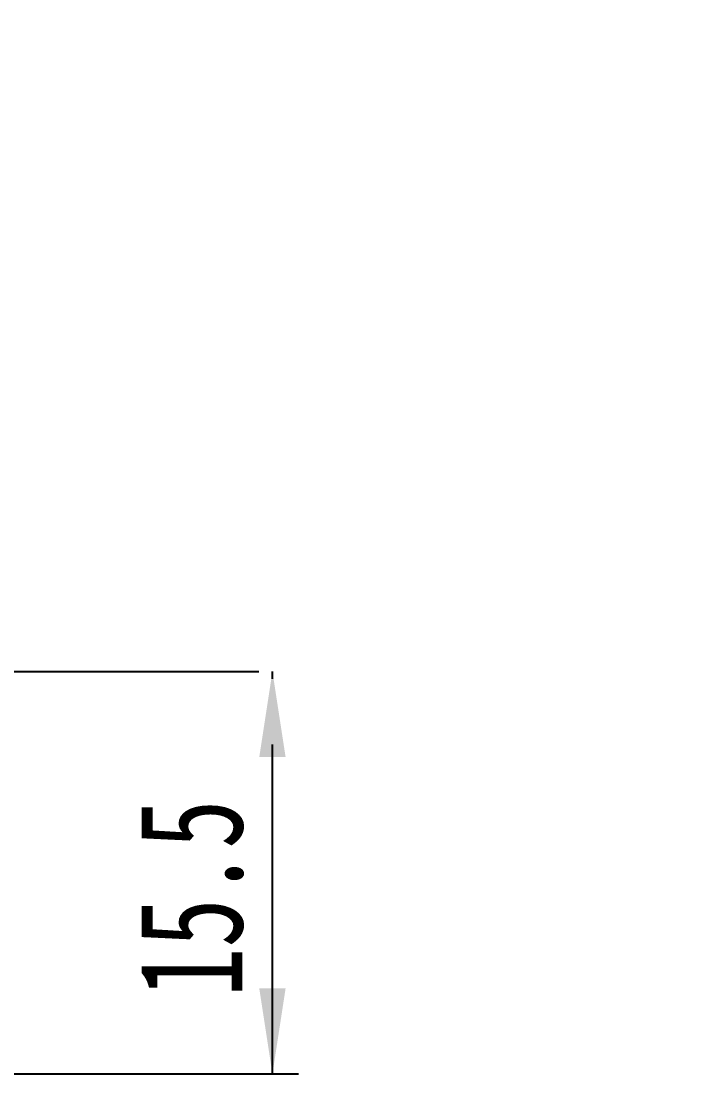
# Model space of a CAD drawing. Header units: millimetres. Extents: x 5 to 415, y 5 to 292.
# Drawn here: x 47.15 to 73.36, y 163.06 to 203.66 of the extents above; entities that cross this region are included whole.
import ezdxf

# ---------------------------------------------------------------- set-up
doc = ezdxf.new("R2010")
doc.units = ezdxf.units.MM
doc.linetypes.add('CENTERX2', pattern=[20.32, 12.7, -2.54, 2.54, -2.54])
doc.layers.add('CENTER_LINE', color=7, linetype='CENTERX2')
doc.styles.add('SLDTEXTSTYLE0', font='TXT', dxfattribs={"width": 0.7})
doc.dimstyles.new('SLDDIMSTYLE2', dxfattribs={"dimtxt": 4, "dimasz": 3.302, "dimexe": 0, "dimexo": 0.0625, "dimgap": 1, "dimtad": 0, "dimtih": 1, "dimtoh": 1, "dimrnd": 1e-09, "dimzin": 12, "dimdsep": 46, "dimtxsty": 'SLDTEXTSTYLE0', "dimsah": 1, "dimcen": 0, "dimadec": 0, "dimazin": 3, "dimtol": 1, "dimtp": 0.1, "dimtm": 0.1, "dimtfac": 1, "dimtmove": 0, "dimatfit": 3, "dimfxl": 1, "dimfrac": 2, "dimtolj": 1, "dimarcsym": 0})
doc.dimstyles.new('SLDDIMSTYLE5', dxfattribs={"dimtxt": 4, "dimasz": 3.302, "dimexe": 0, "dimexo": 0.0625, "dimgap": 1, "dimtad": 1, "dimdec": 1, "dimrnd": 1e-09, "dimzin": 12, "dimdsep": 46, "dimtxsty": 'SLDTEXTSTYLE0', "dimsah": 1, "dimcen": 0.09, "dimadec": 0, "dimazin": 3, "dimtfac": 1, "dimtdec": 1, "dimtofl": 0, "dimtmove": 0, "dimatfit": 3, "dimfxl": 1, "dimfrac": 2, "dimtolj": 1, "dimtzin": 12, "dimarcsym": 0})

# ---------------------------------------------------------------- blocks, each defined once
blk = doc.blocks.new('_D_3')
at = {"layer": 'CENTER_LINE'}
for p, q in [((81.935, 222.04), (47.463, 222.04)), ((94.708, 180.25), (81.935, 222.04)), ((95.731, 176.903), (94.708, 180.25)), ((95.731, 176.903), (97.587, 170.83))]:
    blk.add_line(p, q, dxfattribs=at)
for points in [[(94.708, 180.25), (94.228, 183.556), (93.257, 183.259)], [(95.731, 176.903), (96.21, 173.596), (97.182, 173.893)]]:
    blk.add_solid(points, dxfattribs=at)
at = {"layer": 'CENTER_LINE', "attachment_point": 1, "style": 'SLDTEXTSTYLE0'}
for s, insert, char_height in [('%%c', (47.463, 227.196), 4), ('3.5', (51.891, 227.196), 4), ('HOLE', (67.908, 227.196), 4), ('±0.1', (60.352, 225.847), 2.8)]:
    blk.add_mtext(s, dxfattribs=dict(at, insert=insert, char_height=char_height))
blk = doc.blocks.new('_D_21')
at = {"layer": 'CENTER_LINE'}
for p, q in [((43.617, 178.576), (57.842, 178.576)), ((56.842, 163.056), (56.842, 178.576)), ((46.842, 163.056), (57.842, 163.056))]:
    blk.add_line(p, q, dxfattribs=at)
for points in [[(56.842, 178.576), (56.334, 175.274), (57.35, 175.274)], [(56.842, 163.056), (57.35, 166.358), (56.334, 166.358)]]:
    blk.add_solid(points, dxfattribs=at)
at = {"layer": 'CENTER_LINE', "insert": (51.686, 166.022), "char_height": 4, "attachment_point": 1, "rotation": 90, "style": 'SLDTEXTSTYLE0'}
blk.add_mtext('15.5', dxfattribs=at)

msp = doc.modelspace()

# ---------------------------------------------------------------- dimensions: what is measured, and where the dimension line sits
at = {"layer": 'CENTER_LINE'}
dim = msp.add_diameter_dim_2p(p1=(94.708, 180.25), p2=(95.731, 176.903), text='<>HOLE', dimstyle='SLDDIMSTYLE2', dxfattribs=at)
dim.commit()
dim.dimension.update_dxf_attribs({"geometry": '_D_3', "text_midpoint": (63.905, 224.87), "dimtype": 163})
dim = msp.add_linear_dim(base=(56.842, 178.576), p1=(45.842, 163.056), p2=(42.617, 178.576), angle=90, dimstyle='SLDDIMSTYLE5', dxfattribs=at)
dim.commit()
dim.dimension.update_dxf_attribs({"geometry": '_D_21', "text_midpoint": (56.842, 170.816), "dimtype": 160})

doc.saveas('drawing.dxf')
